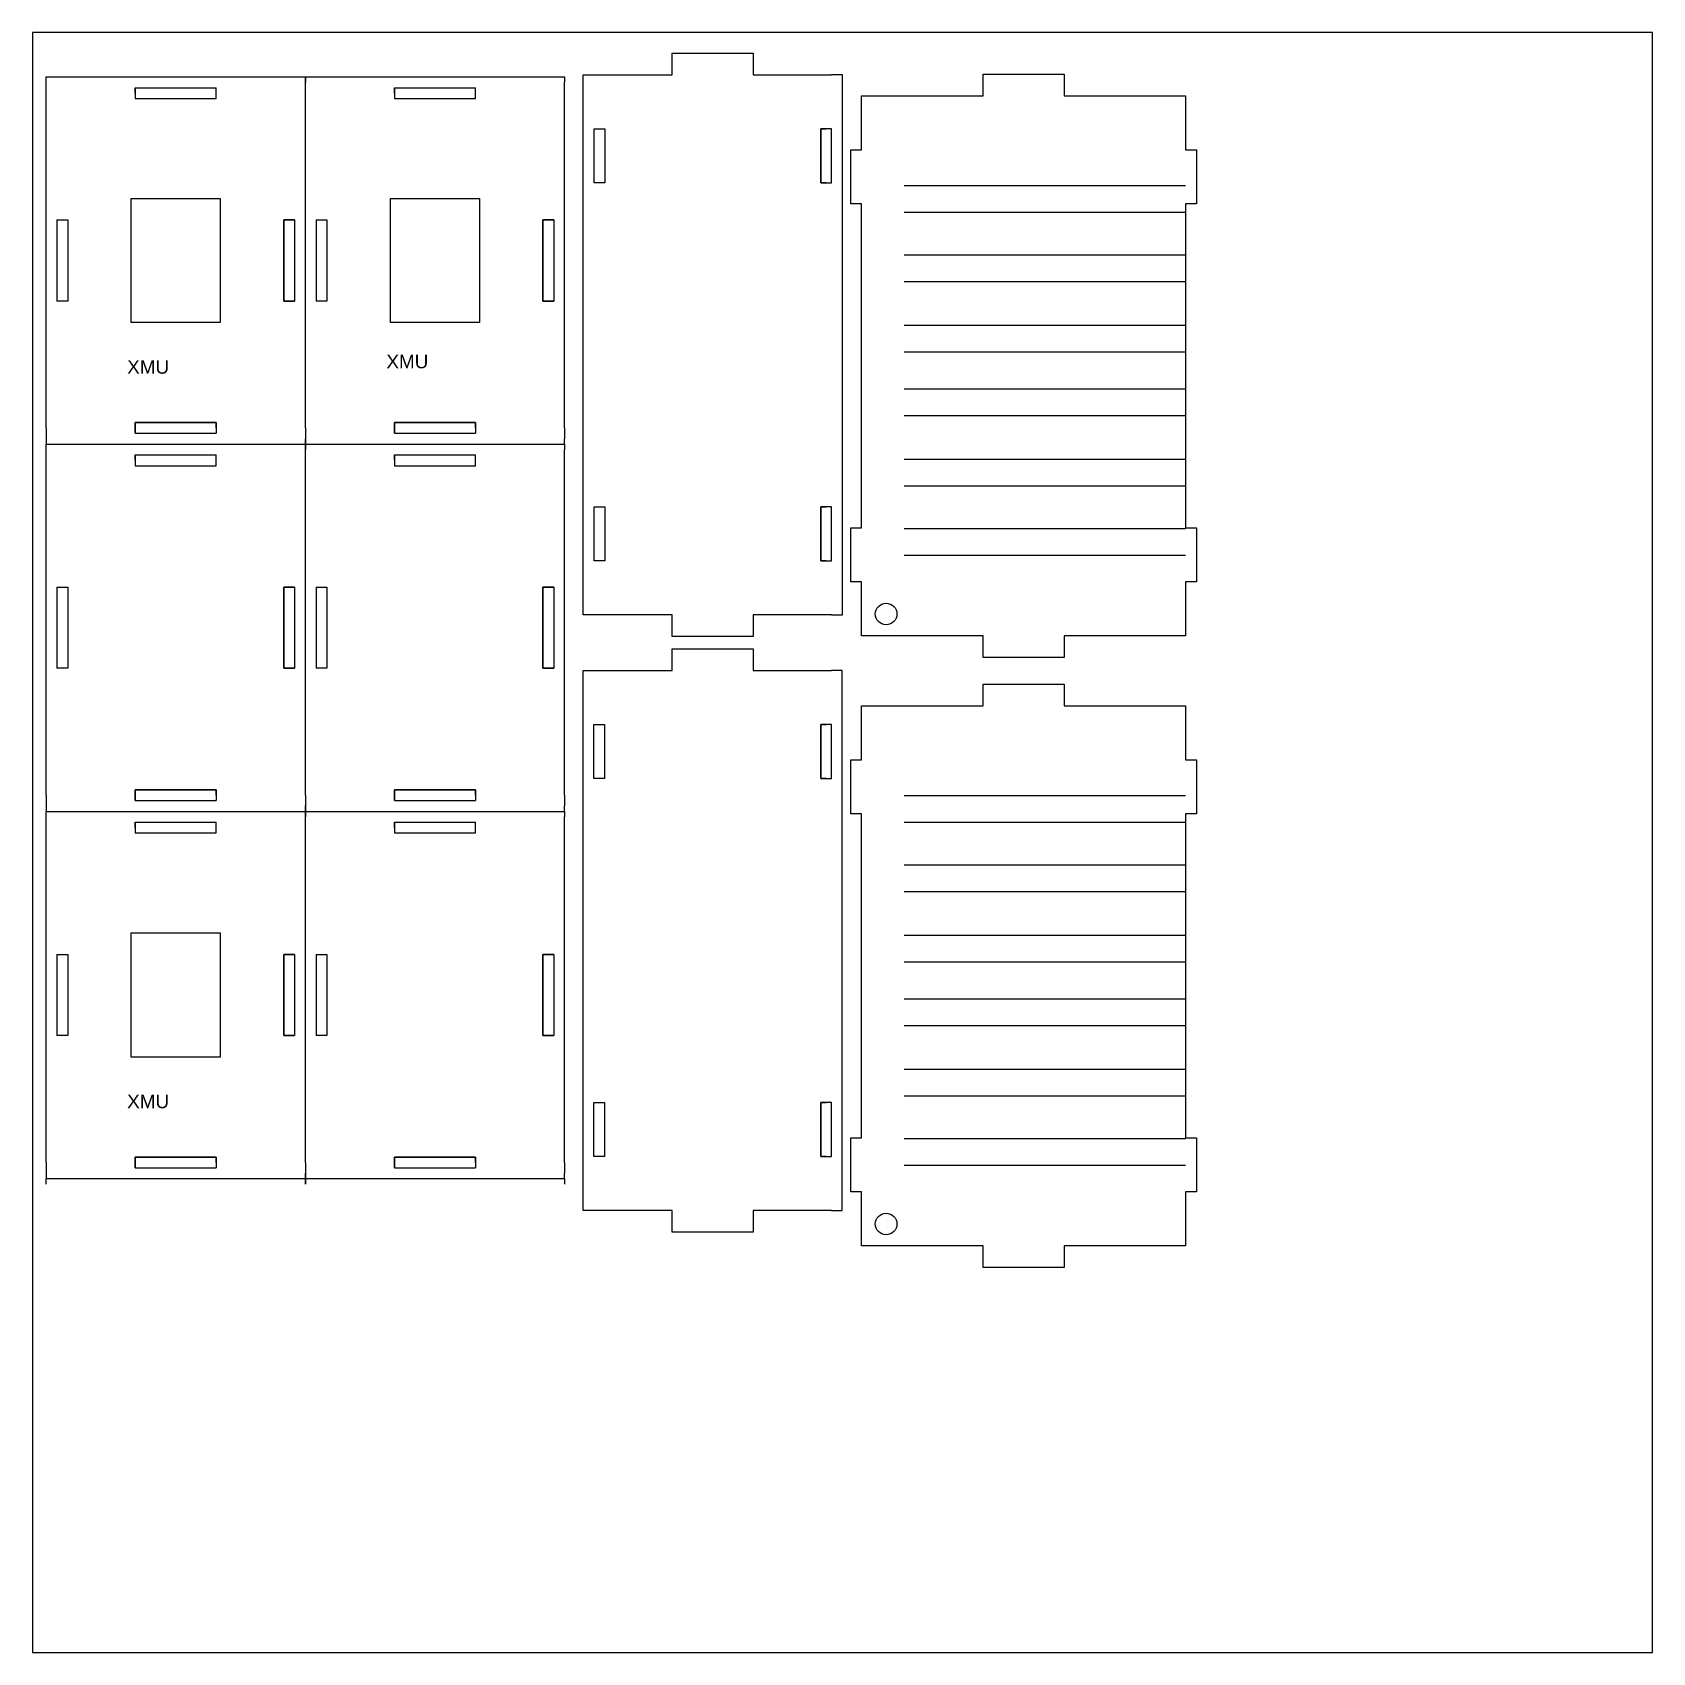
# Model space of a CAD drawing. Header units: millimetres. Extents: x 1970 to 2270, y 2242 to 2542.
import ezdxf

# ---------------------------------------------------------------- set-up
doc = ezdxf.new("R2010")
doc.units = ezdxf.units.MM
doc.styles.get("Standard").update_dxf_attribs({"font": 'arial.ttf'})

msp = doc.modelspace()

# ---------------------------------------------------------------- linework, layer by layer
at = {"color": 6}
for p, q in [((1974.27, 2507.52), (1974.27, 2492.52)), ((2018.27, 2507.52), (2018.27, 2492.52)), ((2022.27, 2507.52), (2022.27, 2492.52)), ((2066.27, 2507.52), (2066.27, 2492.52)), ((1974.27, 2439.52), (1974.27, 2424.52)), ((2018.27, 2439.52), (2018.27, 2424.52)), ((2022.27, 2439.52), (2022.27, 2424.52)), ((2066.27, 2439.52), (2066.27, 2424.52)), ((2036.77, 2398.02), (2068.27, 2398.02)), ((1974.27, 2371.52), (1974.27, 2356.52)), ((2018.27, 2371.52), (2018.27, 2356.52)), ((2022.27, 2371.52), (2022.27, 2356.52)), ((2066.27, 2371.52), (2066.27, 2356.52))]:
    msp.add_line(p, q, dxfattribs=at)
at = {"color": 0}
msp.add_lwpolyline([(1969.73, 2242.26), (2269.73, 2242.26), (2269.73, 2542.26), (1969.73, 2542.26)], close=True, dxfattribs=at)
at = {"color": 6}
for points in [[(2088.22, 2537.38), (2088.22, 2538.38), (2103.22, 2538.38), (2103.22, 2537.38)], [(2088.22, 2536.38), (2088.22, 2537.38)], [(2088.22, 2535.38), (2088.22, 2536.38)], [(2088.22, 2534.38), (2088.22, 2535.38)], [(2103.22, 2537.38), (2103.22, 2536.38)], [(2103.22, 2536.38), (2103.22, 2535.38)], [(2103.22, 2535.38), (2103.22, 2534.38)], [(1972.27, 2533.02), (1972.27, 2534.02), (1988.77, 2534.02)], [(1972.27, 2532.02), (1972.27, 2533.02)], [(1972.27, 2531.02), (1972.27, 2532.02)], [(1988.77, 2534.02), (2020.27, 2534.02), (2020.27, 2533.02)], [(1988.77, 2532.02), (1988.77, 2531.02)], [(1988.77, 2531.02), (1988.77, 2532.02), (2003.77, 2532.02)], [(1988.77, 2532.02), (1988.77, 2531.02)], [(2003.77, 2531.02), (2003.77, 2532.02)], [(2020.27, 2533.02), (2020.27, 2534.02), (2036.77, 2534.02)], [(2020.27, 2532.02), (2020.27, 2533.02)], [(2020.27, 2532.02), (2020.27, 2533.02)], [(2020.27, 2531.02), (2020.27, 2532.02)], [(2020.27, 2531.02), (2020.27, 2532.02)], [(2036.77, 2534.02), (2068.27, 2534.02), (2068.27, 2533.02)], [(2036.77, 2532.02), (2036.77, 2531.02)], [(2036.77, 2531.02), (2036.77, 2532.02), (2051.77, 2532.02)], [(2036.77, 2532.02), (2036.77, 2531.02)], [(2051.77, 2531.02), (2051.77, 2532.02)], [(2068.27, 2532.02), (2068.27, 2533.02)], [(2068.27, 2531.02), (2068.27, 2532.02)], [(2072.72, 2434.38), (2071.72, 2434.38), (2071.72, 2534.38), (2072.72, 2534.38)], [(2072.72, 2534.38), (2073.72, 2534.38)], [(2073.72, 2534.38), (2088.22, 2534.38)], [(2103.22, 2534.38), (2117.72, 2534.38)], [(2118.72, 2534.38), (2117.72, 2534.38)], [(2118.72, 2434.38), (2119.72, 2434.38), (2119.72, 2534.38), (2118.72, 2534.38)], [(2145.75, 2533.52), (2145.75, 2534.52), (2160.75, 2534.52), (2160.75, 2533.52)], [(2145.75, 2532.52), (2145.75, 2533.52)], [(2145.75, 2531.52), (2145.75, 2532.52)], [(2160.75, 2533.52), (2160.75, 2532.52)], [(2160.75, 2532.52), (2160.75, 2531.52)], [(1972.27, 2507.52), (1972.27, 2531.02)], [(1988.77, 2531.02), (1988.77, 2530.02), (2003.77, 2530.02), (2003.77, 2531.02)], [(2020.27, 2507.52), (2020.27, 2531.02)], [(2020.27, 2507.52), (2020.27, 2531.02)], [(2036.77, 2531.02), (2036.77, 2530.02), (2051.77, 2530.02), (2051.77, 2531.02)], [(2068.27, 2507.52), (2068.27, 2531.02)], [(2123.25, 2520.52), (2123.25, 2530.52), (2145.75, 2530.52)], [(2145.75, 2530.52), (2145.75, 2531.52)], [(2160.75, 2531.52), (2160.75, 2530.52)], [(2160.75, 2530.52), (2183.25, 2530.52), (2183.25, 2520.52)], [(2074.72, 2514.38), (2073.72, 2514.38), (2073.72, 2524.38), (2074.72, 2524.38)], [(2074.72, 2524.38), (2075.72, 2524.38), (2075.72, 2514.38), (2074.72, 2514.38)], [(2116.72, 2514.38), (2115.72, 2514.38), (2115.72, 2524.38), (2116.72, 2524.38)], [(2116.72, 2524.38), (2115.72, 2524.38), (2115.72, 2514.38), (2116.72, 2514.38)], [(2116.72, 2514.38), (2117.72, 2514.38), (2117.72, 2524.38), (2116.72, 2524.38)], [(2122.25, 2510.52), (2121.25, 2510.52), (2121.25, 2520.52), (2122.25, 2520.52)], [(2122.25, 2520.52), (2123.25, 2520.52)], [(2183.25, 2520.52), (2184.25, 2520.52)], [(2184.25, 2520.52), (2185.25, 2520.52), (2185.25, 2510.52), (2184.25, 2510.52)], [(2123.25, 2510.52), (2122.25, 2510.52)], [(2123.25, 2450.52), (2123.25, 2510.52)], [(2183.25, 2510.52), (2183.25, 2450.52)], [(2184.25, 2510.52), (2183.25, 2510.52)], [(1972.27, 2469.02), (1972.27, 2507.52)], [(1974.27, 2507.52), (1975.27, 2507.52)], [(1975.27, 2507.52), (1976.27, 2507.52), (1976.27, 2492.52), (1975.27, 2492.52)], [(2017.27, 2492.52), (2016.27, 2492.52), (2016.27, 2507.52), (2017.27, 2507.52)], [(2017.27, 2507.52), (2016.27, 2507.52), (2016.27, 2492.52), (2017.27, 2492.52)], [(2017.27, 2507.52), (2018.27, 2507.52)], [(2018.27, 2507.52), (2017.27, 2507.52)], [(2020.27, 2469.02), (2020.27, 2507.52)], [(2020.27, 2469.02), (2020.27, 2507.52)], [(2022.27, 2507.52), (2023.27, 2507.52)], [(2023.27, 2507.52), (2024.27, 2507.52), (2024.27, 2492.52), (2023.27, 2492.52)], [(2065.27, 2492.52), (2064.27, 2492.52), (2064.27, 2507.52), (2065.27, 2507.52)], [(2065.27, 2507.52), (2064.27, 2507.52), (2064.27, 2492.52), (2065.27, 2492.52)], [(2065.27, 2507.52), (2066.27, 2507.52)], [(2066.27, 2507.52), (2065.27, 2507.52)], [(2068.27, 2469.02), (2068.27, 2507.52)], [(1975.27, 2492.52), (1974.27, 2492.52)], [(2018.27, 2492.52), (2017.27, 2492.52)], [(2017.27, 2492.52), (2018.27, 2492.52)], [(2023.27, 2492.52), (2022.27, 2492.52)], [(2066.27, 2492.52), (2065.27, 2492.52)], [(2065.27, 2492.52), (2066.27, 2492.52)], [(1972.27, 2469.02), (1972.27, 2468.02)], [(2003.77, 2469.02), (2003.77, 2470.02), (1988.77, 2470.02), (1988.77, 2469.02)], [(1988.77, 2469.02), (1988.77, 2470.02), (2003.77, 2470.02), (2003.77, 2469.02)], [(1988.77, 2468.02), (1988.77, 2469.02)], [(1988.77, 2469.02), (1988.77, 2468.02), (2003.77, 2468.02)], [(1988.77, 2468.02), (1988.77, 2469.02)], [(2003.77, 2469.02), (2003.77, 2468.02)], [(2020.27, 2469.02), (2020.27, 2468.02)], [(2020.27, 2469.02), (2020.27, 2468.02)], [(2051.77, 2469.02), (2051.77, 2470.02), (2036.77, 2470.02), (2036.77, 2469.02)], [(2036.77, 2469.02), (2036.77, 2470.02), (2051.77, 2470.02), (2051.77, 2469.02)], [(2036.77, 2468.02), (2036.77, 2469.02)], [(2036.77, 2469.02), (2036.77, 2468.02), (2051.77, 2468.02)], [(2036.77, 2468.02), (2036.77, 2469.02)], [(2051.77, 2469.02), (2051.77, 2468.02)], [(2068.27, 2469.02), (2068.27, 2468.02)], [(1972.27, 2468.02), (1972.27, 2467.02)], [(1972.27, 2467.02), (1972.27, 2466.02), (1988.77, 2466.02)], [(1972.27, 2465.02), (1972.27, 2466.02), (1988.77, 2466.02)], [(1988.77, 2466.02), (2020.27, 2466.02), (2020.27, 2467.02)], [(1988.77, 2466.02), (2020.27, 2466.02), (2020.27, 2465.02)], [(2020.27, 2468.02), (2020.27, 2467.02)], [(2020.27, 2468.02), (2020.27, 2467.02)], [(2020.27, 2467.02), (2020.27, 2466.02), (2036.77, 2466.02)], [(2020.27, 2465.02), (2020.27, 2466.02)], [(2036.77, 2466.02), (2068.27, 2466.02), (2068.27, 2467.02)], [(2068.27, 2468.02), (2068.27, 2467.02)], [(2068.27, 2466.02), (2068.27, 2465.02)], [(1972.27, 2464.02), (1972.27, 2465.02)], [(1972.27, 2463.02), (1972.27, 2464.02)], [(1972.27, 2439.52), (1972.27, 2463.02)], [(1988.77, 2464.02), (1988.77, 2463.02)], [(1988.77, 2463.02), (1988.77, 2464.02), (2003.77, 2464.02)], [(1988.77, 2464.02), (1988.77, 2463.02)], [(1988.77, 2463.02), (1988.77, 2462.02), (2003.77, 2462.02), (2003.77, 2463.02)], [(2003.77, 2463.02), (2003.77, 2464.02)], [(2020.27, 2464.02), (2020.27, 2465.02)], [(2020.27, 2464.02), (2020.27, 2465.02)], [(2020.27, 2463.02), (2020.27, 2464.02)], [(2020.27, 2463.02), (2020.27, 2464.02)], [(2020.27, 2439.52), (2020.27, 2463.02)], [(2020.27, 2439.52), (2020.27, 2463.02)], [(2036.77, 2464.02), (2036.77, 2463.02)], [(2036.77, 2463.02), (2036.77, 2464.02), (2051.77, 2464.02)], [(2036.77, 2464.02), (2036.77, 2463.02)], [(2036.77, 2463.02), (2036.77, 2462.02), (2051.77, 2462.02), (2051.77, 2463.02)], [(2051.77, 2463.02), (2051.77, 2464.02)], [(2068.27, 2464.02), (2068.27, 2465.02)], [(2068.27, 2463.02), (2068.27, 2464.02)], [(2068.27, 2439.52), (2068.27, 2463.02)], [(2074.72, 2444.38), (2073.72, 2444.38), (2073.72, 2454.38), (2074.72, 2454.38)], [(2074.72, 2454.38), (2075.72, 2454.38), (2075.72, 2444.38), (2074.72, 2444.38)], [(2116.72, 2444.38), (2115.72, 2444.38), (2115.72, 2454.38), (2116.72, 2454.38)], [(2116.72, 2454.38), (2115.72, 2454.38), (2115.72, 2444.38), (2116.72, 2444.38)], [(2116.72, 2444.38), (2117.72, 2444.38), (2117.72, 2454.38), (2116.72, 2454.38)], [(2122.25, 2440.52), (2121.25, 2440.52), (2121.25, 2450.52), (2122.25, 2450.52)], [(2122.25, 2450.52), (2123.25, 2450.52)], [(2183.25, 2450.52), (2184.25, 2450.52)], [(2184.25, 2450.52), (2185.25, 2450.52), (2185.25, 2440.52), (2184.25, 2440.52)], [(1972.27, 2401.02), (1972.27, 2439.52)], [(1974.27, 2439.52), (1975.27, 2439.52)], [(1975.27, 2439.52), (1976.27, 2439.52), (1976.27, 2424.52), (1975.27, 2424.52)], [(2017.27, 2424.52), (2016.27, 2424.52), (2016.27, 2439.52), (2017.27, 2439.52)], [(2017.27, 2439.52), (2016.27, 2439.52), (2016.27, 2424.52), (2017.27, 2424.52)], [(2017.27, 2439.52), (2018.27, 2439.52)], [(2018.27, 2439.52), (2017.27, 2439.52)], [(2020.27, 2401.02), (2020.27, 2439.52)], [(2020.27, 2401.02), (2020.27, 2439.52)], [(2022.27, 2439.52), (2023.27, 2439.52)], [(2023.27, 2439.52), (2024.27, 2439.52), (2024.27, 2424.52), (2023.27, 2424.52)], [(2065.27, 2424.52), (2064.27, 2424.52), (2064.27, 2439.52), (2065.27, 2439.52)], [(2065.27, 2439.52), (2064.27, 2439.52), (2064.27, 2424.52), (2065.27, 2424.52)], [(2065.27, 2439.52), (2066.27, 2439.52)], [(2066.27, 2439.52), (2065.27, 2439.52)], [(2068.27, 2401.02), (2068.27, 2439.52)], [(2123.25, 2440.52), (2122.25, 2440.52)], [(2145.75, 2430.52), (2123.25, 2430.52), (2123.25, 2440.52)], [(2183.25, 2440.52), (2183.25, 2430.52), (2160.75, 2430.52)], [(2184.25, 2440.52), (2183.25, 2440.52)], [(2073.72, 2434.38), (2072.72, 2434.38)], [(2088.22, 2434.38), (2073.72, 2434.38)], [(2088.22, 2433.38), (2088.22, 2434.38)], [(2088.22, 2432.38), (2088.22, 2433.38)], [(2117.72, 2434.38), (2103.22, 2434.38)], [(2103.22, 2434.38), (2103.22, 2433.38)], [(2103.22, 2433.38), (2103.22, 2432.38)], [(2117.72, 2434.38), (2118.72, 2434.38)], [(2088.22, 2431.38), (2088.22, 2432.38)], [(2103.22, 2431.38), (2103.22, 2430.38), (2088.22, 2430.38), (2088.22, 2431.38)], [(2103.22, 2432.38), (2103.22, 2431.38)], [(2145.75, 2429.52), (2145.75, 2430.52)], [(2160.75, 2430.52), (2160.75, 2429.52)], [(2088.19, 2427.11), (2088.19, 2428.11), (2103.19, 2428.11), (2103.19, 2427.11)], [(2088.19, 2426.11), (2088.19, 2427.11)], [(2103.19, 2427.11), (2103.19, 2426.11)], [(2145.75, 2428.52), (2145.75, 2429.52)], [(2145.75, 2427.52), (2145.75, 2428.52)], [(2160.75, 2427.52), (2160.75, 2426.52), (2145.75, 2426.52), (2145.75, 2427.52)], [(2160.75, 2429.52), (2160.75, 2428.52)], [(2160.75, 2428.52), (2160.75, 2427.52)], [(1975.27, 2424.52), (1974.27, 2424.52)], [(2018.27, 2424.52), (2017.27, 2424.52)], [(2017.27, 2424.52), (2018.27, 2424.52)], [(2023.27, 2424.52), (2022.27, 2424.52)], [(2066.27, 2424.52), (2065.27, 2424.52)], [(2065.27, 2424.52), (2066.27, 2424.52)], [(2072.69, 2324.11), (2071.69, 2324.11), (2071.69, 2424.11), (2072.69, 2424.11)], [(2072.69, 2424.11), (2073.69, 2424.11)], [(2073.69, 2424.11), (2088.19, 2424.11)], [(2088.19, 2425.11), (2088.19, 2426.11)], [(2088.19, 2424.11), (2088.19, 2425.11)], [(2103.19, 2426.11), (2103.19, 2425.11)], [(2103.19, 2425.11), (2103.19, 2424.11)], [(2103.19, 2424.11), (2117.69, 2424.11)], [(2118.69, 2424.11), (2117.69, 2424.11)], [(2118.69, 2324.11), (2119.69, 2324.11), (2119.69, 2424.11), (2118.69, 2424.11)], [(2145.75, 2420.57), (2145.75, 2421.57), (2160.75, 2421.57), (2160.75, 2420.57)], [(2145.75, 2419.57), (2145.75, 2420.57)], [(2145.75, 2418.57), (2145.75, 2419.57)], [(2145.75, 2417.57), (2145.75, 2418.57)], [(2160.75, 2420.57), (2160.75, 2419.57)], [(2160.75, 2419.57), (2160.75, 2418.57)], [(2160.75, 2418.57), (2160.75, 2417.57)], [(2123.25, 2407.57), (2123.25, 2417.57), (2145.75, 2417.57)], [(2160.75, 2417.57), (2183.25, 2417.57), (2183.25, 2407.57)], [(2074.69, 2404.11), (2073.69, 2404.11), (2073.69, 2414.11), (2074.69, 2414.11)], [(2074.69, 2414.11), (2075.69, 2414.11), (2075.69, 2404.11), (2074.69, 2404.11)], [(2116.69, 2404.11), (2115.69, 2404.11), (2115.69, 2414.11), (2116.69, 2414.11)], [(2116.69, 2414.11), (2115.69, 2414.11), (2115.69, 2404.11), (2116.69, 2404.11)], [(2116.69, 2404.11), (2117.69, 2404.11), (2117.69, 2414.11), (2116.69, 2414.11)], [(2122.25, 2397.57), (2121.25, 2397.57), (2121.25, 2407.57), (2122.25, 2407.57)], [(2122.25, 2407.57), (2123.25, 2407.57)], [(2183.25, 2407.57), (2184.25, 2407.57)], [(2184.25, 2407.57), (2185.25, 2407.57), (2185.25, 2397.57), (2184.25, 2397.57)], [(1972.27, 2401.02), (1972.27, 2400.02)], [(1972.27, 2400.02), (1972.27, 2399.02)], [(2003.77, 2401.02), (2003.77, 2402.02), (1988.77, 2402.02), (1988.77, 2401.02)], [(1988.77, 2401.02), (1988.77, 2402.02), (2003.77, 2402.02), (2003.77, 2401.02)], [(1988.77, 2400.02), (1988.77, 2401.02)], [(1988.77, 2401.02), (1988.77, 2400.02), (2003.77, 2400.02)], [(1988.77, 2400.02), (1988.77, 2401.02)], [(2003.77, 2401.02), (2003.77, 2400.02)], [(2020.27, 2401.02), (2020.27, 2400.02)], [(2020.27, 2401.02), (2020.27, 2400.02)], [(2020.27, 2400.02), (2020.27, 2399.02)], [(2020.27, 2400.02), (2020.27, 2399.02)], [(2051.77, 2401.02), (2051.77, 2402.02), (2036.77, 2402.02), (2036.77, 2401.02)], [(2036.77, 2401.02), (2036.77, 2402.02), (2051.77, 2402.02), (2051.77, 2401.02)], [(2036.77, 2400.02), (2036.77, 2401.02)], [(2036.77, 2401.02), (2036.77, 2400.02), (2051.77, 2400.02)], [(2036.77, 2400.02), (2036.77, 2401.02)], [(2051.77, 2401.02), (2051.77, 2400.02)], [(2068.27, 2401.02), (2068.27, 2400.02)], [(2068.27, 2400.02), (2068.27, 2399.02)], [(1972.27, 2399.02), (1972.27, 2398.02), (1988.77, 2398.02)], [(1972.27, 2397.02), (1972.27, 2398.02)], [(1972.27, 2396.02), (1972.27, 2397.02)], [(1988.77, 2398.02), (2020.27, 2398.02), (2020.27, 2399.02)], [(2020.27, 2399.02), (2020.27, 2398.02), (2036.77, 2398.02)], [(2020.27, 2398.02), (2020.27, 2397.02)], [(2020.27, 2397.02), (2020.27, 2398.02)], [(2020.27, 2396.02), (2020.27, 2397.02)], [(2020.27, 2396.02), (2020.27, 2397.02)], [(2068.27, 2398.02), (2068.27, 2399.02)], [(2068.27, 2398.02), (2068.27, 2397.02)], [(2068.27, 2396.02), (2068.27, 2397.02)], [(2123.25, 2397.57), (2122.25, 2397.57)], [(2123.25, 2337.57), (2123.25, 2397.57)], [(2183.25, 2397.57), (2183.25, 2337.57)], [(2184.25, 2397.57), (2183.25, 2397.57)], [(1972.27, 2395.02), (1972.27, 2396.02)], [(1972.27, 2371.52), (1972.27, 2395.02)], [(1988.77, 2396.02), (1988.77, 2395.02)], [(1988.77, 2395.02), (1988.77, 2396.02), (2003.77, 2396.02)], [(1988.77, 2396.02), (1988.77, 2395.02)], [(1988.77, 2395.02), (1988.77, 2394.02), (2003.77, 2394.02), (2003.77, 2395.02)], [(2003.77, 2395.02), (2003.77, 2396.02)], [(2020.27, 2395.02), (2020.27, 2396.02)], [(2020.27, 2395.02), (2020.27, 2396.02)], [(2020.27, 2371.52), (2020.27, 2395.02)], [(2020.27, 2371.52), (2020.27, 2395.02)], [(2036.77, 2396.02), (2036.77, 2395.02)], [(2036.77, 2395.02), (2036.77, 2396.02), (2051.77, 2396.02)], [(2036.77, 2396.02), (2036.77, 2395.02)], [(2036.77, 2395.02), (2036.77, 2394.02), (2051.77, 2394.02), (2051.77, 2395.02)], [(2051.77, 2395.02), (2051.77, 2396.02)], [(2068.27, 2395.02), (2068.27, 2396.02)], [(2068.27, 2371.52), (2068.27, 2395.02)], [(1972.27, 2333.02), (1972.27, 2371.52)], [(1974.27, 2371.52), (1975.27, 2371.52)], [(1975.27, 2371.52), (1976.27, 2371.52), (1976.27, 2356.52), (1975.27, 2356.52)], [(2017.27, 2356.52), (2016.27, 2356.52), (2016.27, 2371.52), (2017.27, 2371.52)], [(2017.27, 2371.52), (2016.27, 2371.52), (2016.27, 2356.52), (2017.27, 2356.52)], [(2017.27, 2371.52), (2018.27, 2371.52)], [(2018.27, 2371.52), (2017.27, 2371.52)], [(2020.27, 2333.02), (2020.27, 2371.52)], [(2020.27, 2333.02), (2020.27, 2371.52)], [(2022.27, 2371.52), (2023.27, 2371.52)], [(2023.27, 2371.52), (2024.27, 2371.52), (2024.27, 2356.52), (2023.27, 2356.52)], [(2065.27, 2356.52), (2064.27, 2356.52), (2064.27, 2371.52), (2065.27, 2371.52)], [(2065.27, 2371.52), (2064.27, 2371.52), (2064.27, 2356.52), (2065.27, 2356.52)], [(2065.27, 2371.52), (2066.27, 2371.52)], [(2066.27, 2371.52), (2065.27, 2371.52)], [(2068.27, 2333.02), (2068.27, 2371.52)], [(1975.27, 2356.52), (1974.27, 2356.52)], [(2018.27, 2356.52), (2017.27, 2356.52)], [(2017.27, 2356.52), (2018.27, 2356.52)], [(2023.27, 2356.52), (2022.27, 2356.52)], [(2066.27, 2356.52), (2065.27, 2356.52)], [(2065.27, 2356.52), (2066.27, 2356.52)], [(2074.69, 2334.11), (2073.69, 2334.11), (2073.69, 2344.11), (2074.69, 2344.11)], [(2074.69, 2344.11), (2075.69, 2344.11), (2075.69, 2334.11), (2074.69, 2334.11)], [(2116.69, 2334.11), (2115.69, 2334.11), (2115.69, 2344.11), (2116.69, 2344.11)], [(2116.69, 2344.11), (2115.69, 2344.11), (2115.69, 2334.11), (2116.69, 2334.11)], [(2116.69, 2334.11), (2117.69, 2334.11), (2117.69, 2344.11), (2116.69, 2344.11)], [(2122.25, 2327.57), (2121.25, 2327.57), (2121.25, 2337.57), (2122.25, 2337.57)], [(2122.25, 2337.57), (2123.25, 2337.57)], [(2183.25, 2337.57), (2184.25, 2337.57)], [(2184.25, 2337.57), (2185.25, 2337.57), (2185.25, 2327.57), (2184.25, 2327.57)], [(2003.77, 2333.02), (2003.77, 2334.02), (1988.77, 2334.02), (1988.77, 2333.02)], [(1988.77, 2333.02), (1988.77, 2334.02), (2003.77, 2334.02), (2003.77, 2333.02)], [(2051.77, 2333.02), (2051.77, 2334.02), (2036.77, 2334.02), (2036.77, 2333.02)], [(2036.77, 2333.02), (2036.77, 2334.02), (2051.77, 2334.02), (2051.77, 2333.02)], [(1972.27, 2333.02), (1972.27, 2332.02)], [(1972.27, 2332.02), (1972.27, 2331.02)], [(1972.27, 2331.02), (1972.27, 2330.02), (1988.77, 2330.02)], [(1988.77, 2332.02), (1988.77, 2333.02)], [(1988.77, 2333.02), (1988.77, 2332.02), (2003.77, 2332.02)], [(1988.77, 2332.02), (1988.77, 2333.02)], [(1988.77, 2330.02), (2020.27, 2330.02), (2020.27, 2331.02)], [(2003.77, 2333.02), (2003.77, 2332.02)], [(2020.27, 2333.02), (2020.27, 2332.02)], [(2020.27, 2333.02), (2020.27, 2332.02)], [(2020.27, 2332.02), (2020.27, 2331.02)], [(2020.27, 2332.02), (2020.27, 2331.02)], [(2020.27, 2331.02), (2020.27, 2330.02), (2036.77, 2330.02)], [(2036.77, 2332.02), (2036.77, 2333.02)], [(2036.77, 2333.02), (2036.77, 2332.02), (2051.77, 2332.02)], [(2036.77, 2332.02), (2036.77, 2333.02)], [(2036.77, 2330.02), (2068.27, 2330.02), (2068.27, 2331.02)], [(2051.77, 2333.02), (2051.77, 2332.02)], [(2068.27, 2333.02), (2068.27, 2332.02)], [(2068.27, 2332.02), (2068.27, 2331.02)], [(1972.27, 2329.02), (1972.27, 2330.02), (1988.77, 2330.02)], [(1988.77, 2330.02), (2020.27, 2330.02), (2020.27, 2329.02)], [(2020.27, 2329.02), (2020.27, 2330.02)], [(2068.27, 2330.02), (2068.27, 2329.02)], [(2123.25, 2327.57), (2122.25, 2327.57)], [(2145.75, 2317.57), (2123.25, 2317.57), (2123.25, 2327.57)], [(2183.25, 2327.57), (2183.25, 2317.57), (2160.75, 2317.57)], [(2184.25, 2327.57), (2183.25, 2327.57)], [(2073.69, 2324.11), (2072.69, 2324.11)], [(2088.19, 2324.11), (2073.69, 2324.11)], [(2088.19, 2323.11), (2088.19, 2324.11)], [(2088.19, 2322.11), (2088.19, 2323.11)], [(2088.19, 2321.11), (2088.19, 2322.11)], [(2117.69, 2324.11), (2103.19, 2324.11)], [(2103.19, 2324.11), (2103.19, 2323.11)], [(2103.19, 2323.11), (2103.19, 2322.11)], [(2103.19, 2322.11), (2103.19, 2321.11)], [(2117.69, 2324.11), (2118.69, 2324.11)], [(2103.19, 2321.11), (2103.19, 2320.11), (2088.19, 2320.11), (2088.19, 2321.11)], [(2145.75, 2316.57), (2145.75, 2317.57)], [(2145.75, 2315.57), (2145.75, 2316.57)], [(2160.75, 2317.57), (2160.75, 2316.57)], [(2160.75, 2316.57), (2160.75, 2315.57)], [(2145.75, 2314.57), (2145.75, 2315.57)], [(2160.75, 2314.57), (2160.75, 2313.57), (2145.75, 2313.57), (2145.75, 2314.57)], [(2160.75, 2315.57), (2160.75, 2314.57)]]:
    msp.add_lwpolyline(points, dxfattribs=at)
for points in [[(1988.02, 2511.52), (2004.52, 2511.52), (2004.52, 2488.52), (1988.02, 2488.52)], [(2036.02, 2511.52), (2052.52, 2511.52), (2052.52, 2488.52), (2036.02, 2488.52)], [(1988.02, 2375.52), (2004.52, 2375.52), (2004.52, 2352.52), (1988.02, 2352.52)]]:
    msp.add_lwpolyline(points, close=True, dxfattribs=at)
at = {"color": 5}
for points in [[(2131.13, 2513.91), (2183.25, 2513.91)], [(2183.25, 2508.91), (2131.13, 2508.91)], [(2131.13, 2501.06), (2183.25, 2501.06)], [(2183.25, 2496.06), (2131.13, 2496.06)], [(2131.13, 2488.07), (2183.25, 2488.07)], [(2183.25, 2483.07), (2131.13, 2483.07)], [(2131.13, 2476.26), (2183.25, 2476.26)], [(2183.25, 2471.26), (2131.13, 2471.26)], [(2131.13, 2463.25), (2183.25, 2463.25)], [(2183.25, 2458.25), (2131.13, 2458.25)], [(2131.13, 2450.38), (2183.25, 2450.38)], [(2183.25, 2445.38), (2131.13, 2445.38)], [(2131.13, 2400.96), (2183.25, 2400.96)], [(2183.25, 2395.96), (2131.13, 2395.96)], [(2131.13, 2388.1), (2183.25, 2388.1)], [(2183.25, 2383.1), (2131.13, 2383.1)], [(2131.13, 2375.12), (2183.25, 2375.12)], [(2183.25, 2370.12), (2131.13, 2370.12)], [(2131.13, 2363.31), (2183.25, 2363.31)], [(2183.25, 2358.31), (2131.13, 2358.31)], [(2131.13, 2350.3), (2183.25, 2350.3)], [(2183.25, 2345.3), (2131.13, 2345.3)], [(2131.13, 2337.43), (2183.25, 2337.43)], [(2183.25, 2332.43), (2131.13, 2332.43)]]:
    msp.add_lwpolyline(points, dxfattribs=at)
at = {"color": 6}
for centre in [(2127.81, 2434.57), (2127.81, 2321.62)]:
    msp.add_circle(centre, 2, dxfattribs=at)

# ---------------------------------------------------------------- texts
at = {"color": 2, "char_height": 2.5, "attachment_point": 1}
for insert in [(1987.28, 2481.56), (2035.28, 2482.56), (1987.28, 2345.56)]:
    msp.add_mtext_dynamic_manual_height_columns('XMU', width=7.9247, gutter_width=12.5, heights=[0], dxfattribs=dict(at, insert=insert))

doc.saveas('drawing.dxf')
